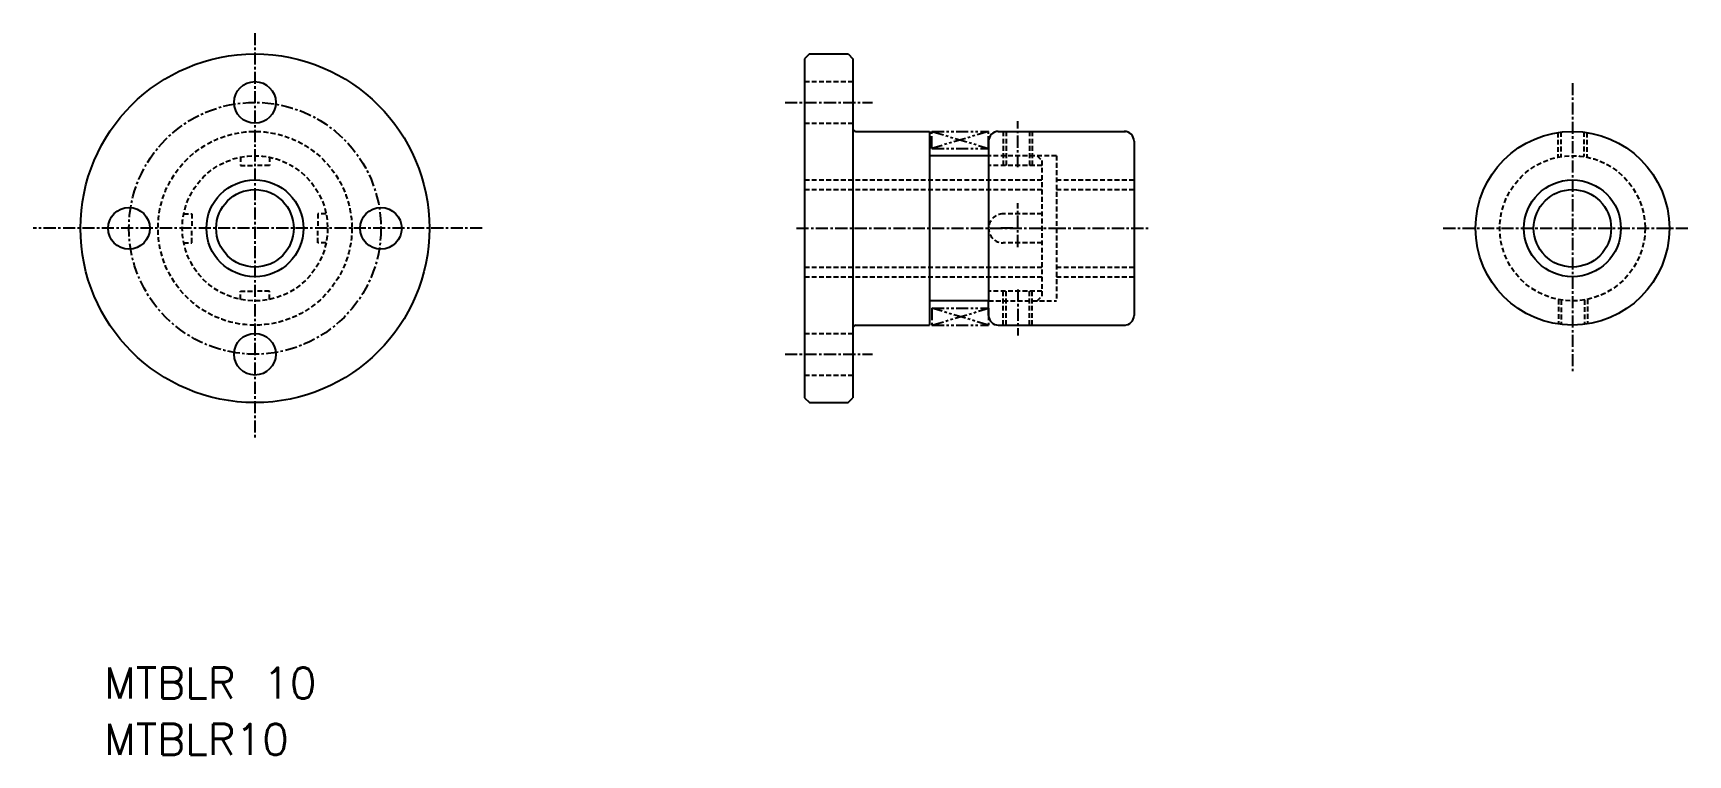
# Model space of a CAD drawing. Extents: x 100 to 271, y -76 to -2.
import ezdxf

# ---------------------------------------------------------------- set-up
doc = ezdxf.new("R2010")
doc.units = 0
for name, pattern in [('CENTER', [2, 1.25, -0.25, 0.25, -0.25]), ('DASHED', [0.75, 0.5, -0.25]), ('PHANTOM', [2.5, 1.25, -0.25, 0.25, -0.25, 0.25, -0.25])]:
    doc.linetypes.add(name, pattern=pattern)
doc.layers.get('0').update_dxf_attribs({"linetype": 'CONTINUOUS'})
doc.layers.add('CENTER', color=1, linetype='CENTER')
doc.styles.get("Standard").update_dxf_attribs({"font": 'txt.shx', "bigfont": 'extfont.shx'})

msp = doc.modelspace()

# ---------------------------------------------------------------- linework, layer by layer
at = {"color": 7, "linetype": 'CONTINUOUS'}
for p, q in [((180.59, -3.71), (180.09, -4.21)), ((180.09, -4.21), (180.09, -39.21)), ((180.59, -3.71), (184.59, -3.71)), ((184.59, -3.71), (185.09, -4.21)), ((185.09, -4.21), (185.09, -39.21)), ((185.39, -11.71), (192.99, -11.71)), ((192.99, -11.71), (192.99, -31.71)), ((200.09, -11.71), (213.21, -11.71)), ((180.09, -12.71), (180.09, -12.71)), ((199.09, -12.71), (199.09, -14.21)), ((214.09, -12.71), (214.09, -30.71)), ((199.09, -14.21), (192.99, -14.21)), ((199.09, -14.21), (199.09, -29.21)), ((200.09, -16.71), (200.09, -16.71)), ((180.09, -21.71), (180.09, -21.71)), ((200.09, -21.71), (200.09, -21.71)), ((204.59, -21.71), (204.59, -21.71)), ((204.59, -21.71), (204.59, -21.71)), ((199.09, -29.21), (192.99, -29.21)), ((199.09, -30.71), (199.09, -29.21)), ((185.39, -31.71), (192.99, -31.71)), ((200.09, -31.71), (213.21, -31.71)), ((180.09, -39.21), (180.59, -39.71)), ((184.59, -39.71), (185.09, -39.21)), ((180.59, -39.71), (184.59, -39.71))]:
    msp.add_line(p, q, dxfattribs=at)
at = {"color": 3, "linetype": 'DASHED'}
for p, q in [((180.09, -6.56), (185.09, -6.56)), ((180.09, -10.86), (185.09, -10.86)), ((200.59, -11.71), (200.59, -15.21)), ((200.89, -11.71), (200.89, -15.21)), ((203.29, -11.71), (203.29, -15.21)), ((203.59, -11.71), (203.59, -15.21)), ((257.82, -11.82), (257.82, -14.36)), ((258.12, -11.78), (258.12, -14.31)), ((260.52, -11.78), (260.52, -14.3)), ((260.82, -11.82), (260.82, -14.36)), ((121.88, -14.36), (121.88, -15.21)), ((121.88, -15.21), (123.38, -15.21)), ((124.88, -15.21), (123.38, -15.21)), ((124.88, -14.36), (124.88, -15.21)), ((206.09, -14.21), (199.09, -14.21)), ((204.59, -15.21), (199.09, -15.21)), ((204.09, -14.21), (204.59, -14.71)), ((204.59, -14.71), (204.59, -28.71)), ((206.09, -14.21), (206.09, -29.21)), ((180.09, -16.71), (204.59, -16.71)), ((206.09, -16.71), (214.09, -16.71)), ((180.09, -17.71), (204.59, -17.71)), ((206.09, -17.71), (214.09, -17.71)), ((116.03, -20.21), (116.88, -20.21)), ((116.88, -20.21), (116.88, -21.71)), ((129.88, -20.21), (129.88, -21.71)), ((130.73, -20.21), (129.88, -20.21)), ((204.59, -20.21), (200.59, -20.21)), ((116.88, -23.21), (116.88, -21.71)), ((129.88, -23.21), (129.88, -21.71)), ((116.03, -23.21), (116.88, -23.21)), ((130.73, -23.21), (129.88, -23.21)), ((204.59, -23.21), (200.59, -23.21)), ((180.09, -25.71), (204.59, -25.71)), ((180.09, -26.71), (204.59, -26.71)), ((206.09, -25.71), (214.09, -25.71)), ((206.09, -26.71), (214.09, -26.71)), ((121.88, -28.21), (123.38, -28.21)), ((121.88, -29.06), (121.88, -28.21)), ((124.88, -28.21), (123.38, -28.21)), ((124.88, -29.06), (124.88, -28.21)), ((204.59, -28.21), (199.09, -28.21)), ((200.59, -31.71), (200.59, -28.21)), ((200.89, -31.71), (200.89, -28.21)), ((203.29, -31.71), (203.29, -28.21)), ((203.59, -31.71), (203.59, -28.21)), ((204.09, -29.21), (204.59, -28.71)), ((199.09, -29.21), (206.09, -29.21)), ((257.88, -29.06), (257.88, -31.6)), ((258.18, -29.12), (258.18, -31.64)), ((260.58, -29.1), (260.58, -31.63)), ((260.88, -29.05), (260.88, -31.59)), ((180.09, -32.56), (185.09, -32.56)), ((180.09, -36.86), (185.09, -36.86))]:
    msp.add_line(p, q, dxfattribs=at)
at = {"color": 3, "linetype": 'PHANTOM'}
for p, q in [((193.24, -11.71), (199.09, -13.46)), ((199.09, -11.71), (193.24, -13.46)), ((193.24, -13.46), (193.24, -11.71)), ((193.24, -11.71), (199.09, -11.71)), ((199.09, -13.46), (199.09, -11.71)), ((193.24, -13.46), (199.09, -13.46)), ((193.24, -31.71), (199.09, -29.96)), ((199.09, -31.71), (193.24, -29.96)), ((193.24, -29.96), (193.24, -31.71)), ((193.24, -29.96), (199.09, -29.96)), ((199.09, -29.96), (199.09, -31.71)), ((193.24, -31.71), (199.09, -31.71))]:
    msp.add_line(p, q, dxfattribs=at)
at = {"color": 7, "linetype": 'CONTINUOUS'}
for centre, radius in [((123.38, -21.71), 18), ((123.38, -8.71), 2.15), ((259.33, -21.71), 10), ((123.38, -21.71), 4), ((123.38, -21.71), 4), ((259.33, -21.71), 4), ((110.38, -21.71), 2.15), ((136.38, -21.71), 2.15), ((123.38, -34.71), 2.15)]:
    msp.add_circle(centre, radius, dxfattribs=at)
at = {"color": 3, "linetype": 'DASHED'}
for centre, radius in [((123.38, -21.71), 10), ((123.38, -21.71), 7.5), ((259.33, -21.71), 7.5)]:
    msp.add_circle(centre, radius, dxfattribs=at)
at = {"color": 3}
msp.add_circle((123.38, -21.71), 5, dxfattribs=at)
at = {"color": 3, "linetype": 'CONTINUOUS'}
msp.add_circle((259.33, -21.71), 5, dxfattribs=at)
at = {"color": 7, "linetype": 'CONTINUOUS'}
for centre, radius, start, end in [((185.39, -11.41), 0.3, 180, 270), ((200.09, -12.71), 1, 90, 180), ((213.09, -12.71), 1, 0, 90), ((200.09, -30.71), 1, 180, 270), ((213.09, -30.71), 1, 270, 0), ((185.39, -32.01), 0.3, 90, 180)]:
    msp.add_arc(centre, radius, start, end, dxfattribs=at)
at = {"color": 3, "linetype": 'DASHED'}
msp.add_arc((200.59, -21.71), 1.5, 90, 270, dxfattribs=at)
at = {"layer": 'CENTER', "color": 1, "linetype": 'CENTER'}
for p, q in [((123.38, -1.55), (123.38, -43.4)), ((259.33, -6.71), (259.33, -36.71)), ((178.09, -8.71), (187.09, -8.71)), ((202.09, -15.39), (202.09, -10.64)), ((202.09, -23.65), (202.09, -19.13)), ((146.83, -21.71), (100.49, -21.71)), ((179.26, -21.71), (205.81, -21.71)), ((201.59, -21.71), (200.06, -21.71)), ((205.81, -21.71), (215.78, -21.71)), ((246, -21.71), (271.25, -21.71)), ((202.09, -28.02), (202.09, -32.77)), ((178.09, -34.71), (187.09, -34.71))]:
    msp.add_line(p, q, dxfattribs=at)
msp.add_circle((123.38, -21.71), 13, dxfattribs=at)

# ---------------------------------------------------------------- texts
for s, p in [('MTBLR 10', (107.81, -70.26)), ('MTBLR10', (107.81, -76.08))]:
    msp.add_text(s, height=3.2).set_placement(p)

doc.saveas('drawing.dxf')
